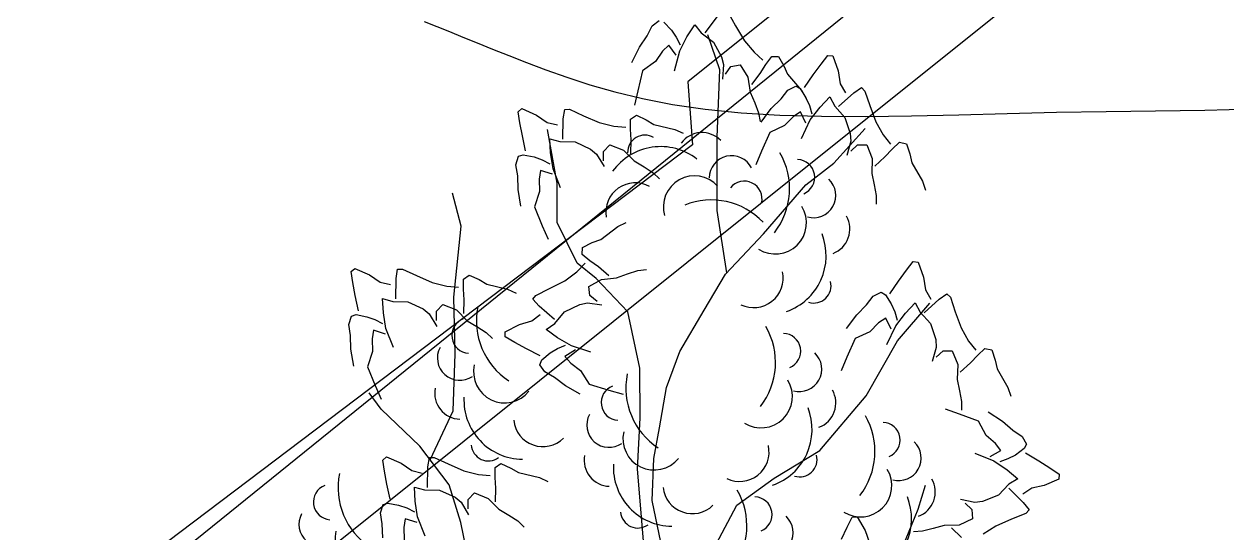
# Model space of a CAD drawing. Header units: millimetres. Extents: x 524954 to 526204, y 9523489 to 9524010.
# Drawn here: x 525939.81 to 525949.29, y 9523715.33 to 9523719.34 of the extents above; entities that cross this region are included whole.
import ezdxf

# ---------------------------------------------------------------- set-up
doc = ezdxf.new("R2010")
doc.units = ezdxf.units.MM
doc.linetypes.add('ACAD_ISO12W100', pattern=[21, 12, -3, 0, -3, 0, -3])
for name, color, linetype in [('Arbre', 34, 'ACAD_ISO12W100'), ('CN_01_00', 3, 'Continuous'), ('PLUME_1', 7, 'Continuous'), ('PLUME_3', 4, 'Continuous')]:
    doc.layers.add(name, color=color, linetype=linetype)

# ---------------------------------------------------------------- blocks, each defined once
blk = doc.blocks.new('v088')
at = {"color": 3, "linetype": 'Continuous'}
for p, q in [((-0.0239, 12.3184), (0.0161, 12.3965)), ((0.0161, 12.3965), (0.0546, 12.3999)), ((0.0546, 12.3999), (0.1184, 12.2906)), ((-0.0686, 12.2238), (-0.0239, 12.3184)), ((0.1184, 12.2906), (0.1522, 12.1952)), ((0.1746, 12.0155), (0.2717, 12.1435)), ((0.3557, 12.1751), (0.415, 12.0689)), ((-0.2828, 11.9912), (-0.2428, 12.0693)), ((-0.2428, 12.0693), (-0.1881, 12.111)), ((-0.1505, 12.0986), (-0.0915, 12.0354)), ((0.0317, 11.9844), (0.0922, 12.0781)), ((0.0922, 12.0781), (0.1437, 12.0135)), ((0.415, 12.0689), (0.4841, 11.9528)), ((-0.344, 11.9013), (-0.2828, 11.9912)), ((-0.0915, 12.0354), (-0.0536, 11.98)), ((-0.0536, 11.98), (-0.0225, 11.9193)), ((-0.0252, 11.8718), (0.0317, 11.9844)), ((0.1437, 12.0135), (0.2395, 11.9416)), ((0.4841, 11.9528), (0.5601, 11.8616)), ((-0.4033, 11.7804), (-0.344, 11.9013)), ((-0.1618, 11.8694), (-0.2169, 11.7884)), ((-0.1123, 11.9179), (-0.1618, 11.8694)), ((-0.0542, 11.8389), (-0.1123, 11.9179)), ((-0.066, 11.7153), (-0.0252, 11.8718)), ((0.2395, 11.9416), (0.3048, 11.8248)), ((0.5601, 11.8616), (0.6304, 11.8005)), ((-0.2169, 11.7884), (-0.3202, 11.714)), ((0.3048, 11.8248), (0.32, 11.7651)), ((0.32, 11.7651), (0.3106, 11.6498)), ((0.378, 11.7487), (0.4498, 11.7623)), ((0.4498, 11.7623), (0.5114, 11.6644)), ((0.6075, 11.6944), (0.6527, 11.7656)), ((0.6527, 11.7656), (0.6994, 11.8293)), ((0.6994, 11.8293), (0.7544, 11.828)), ((0.7544, 11.828), (0.796, 11.7537)), ((1.027, 11.683), (1.0886, 11.7676)), ((1.0886, 11.7676), (1.1424, 11.8368)), ((1.1424, 11.8368), (1.1809, 11.833)), ((1.1809, 11.833), (1.2232, 11.7138)), ((-0.3202, 11.714), (-0.3572, 11.5582)), ((0.3344, 11.6895), (0.378, 11.7487)), ((0.5114, 11.6644), (0.5299, 11.5465)), ((0.5418, 11.6075), (0.6075, 11.6944)), ((0.796, 11.7537), (0.824, 11.6885)), ((0.824, 11.6885), (0.9344, 11.5607)), ((0.9578, 11.583), (1.027, 11.683)), ((1.2232, 11.7138), (1.2386, 11.6137)), ((0.827, 11.5637), (0.8886, 11.5945)), ((0.8886, 11.5945), (0.9232, 11.5753)), ((0.9232, 11.5753), (0.9693, 11.5022)), ((1.2386, 11.6137), (1.2809, 11.5407)), ((1.3463, 11.5407), (1.4079, 11.583)), ((1.4079, 11.583), (1.4348, 11.556)), ((-0.3572, 11.5582), (-0.3824, 11.4437)), ((0.5299, 11.5465), (0.5653, 11.4632)), ((0.6962, 11.4176), (0.7732, 11.4945)), ((0.7732, 11.4945), (0.827, 11.5637)), ((0.9344, 11.5607), (0.97, 11.497)), ((0.9693, 11.5022), (0.9963, 11.4406)), ((1.0809, 11.4291), (1.1578, 11.5099)), ((1.1578, 11.5099), (1.1963, 11.4368)), ((1.2271, 11.433), (1.3463, 11.5407)), ((1.4348, 11.556), (1.4733, 11.4406)), ((-1.2987, 11.3921), (-1.2695, 11.4174)), ((-1.2853, 11.3054), (-1.2987, 11.3921)), ((-1.2695, 11.4174), (-1.1537, 11.3664)), ((-0.9434, 11.3371), (-0.9319, 11.4109)), ((-0.9319, 11.4109), (-0.8938, 11.412)), ((-0.8938, 11.412), (-0.7835, 11.3608)), ((0.5653, 11.4632), (0.5962, 11.3829)), ((0.5962, 11.3829), (0.6091, 11.3149)), ((0.6155, 11.3099), (0.6962, 11.4176)), ((0.927, 11.3906), (0.8693, 11.3522)), ((0.9693, 11.3022), (0.927, 11.3906)), ((0.9963, 11.4406), (1.0155, 11.3753)), ((1.004, 11.3291), (1.0809, 11.4291)), ((1.1963, 11.4368), (1.2771, 11.3483)), ((1.4733, 11.4406), (1.5194, 11.3137)), ((-1.266, 11.2026), (-1.2853, 11.3054)), ((-1.1537, 11.3664), (-1.0704, 11.3089)), ((-1.0704, 11.3089), (-0.9882, 11.2895)), ((-0.9469, 11.1764), (-0.9434, 11.3371)), ((-0.7835, 11.3608), (-0.6595, 11.3072)), ((-0.6595, 11.3072), (-0.5444, 11.2779)), ((-0.4131, 11.2545), (-0.4126, 11.3334)), ((-0.4126, 11.3334), (-0.3673, 11.3647)), ((-0.3673, 11.3647), (-0.2901, 11.3288)), ((-0.2901, 11.3288), (-0.2291, 11.2925)), ((-0.2291, 11.2925), (-0.0648, 11.2537)), ((0.8693, 11.3522), (0.8001, 11.2829)), ((0.9347, 11.1829), (1.004, 11.3291)), ((1.2771, 11.3483), (1.3194, 11.2214)), ((1.5194, 11.3137), (1.5771, 11.2099)), ((-1.2408, 11.0836), (-1.266, 11.2026)), ((-0.5444, 11.2779), (-0.4516, 11.2697)), ((-0.4079, 11.1703), (-0.4131, 11.2545)), ((-0.0648, 11.2537), (0.0014, 11.223)), ((0.6847, 11.2291), (0.6193, 11.0829)), ((0.8001, 11.2829), (0.6847, 11.2291)), ((1.3194, 11.2214), (1.3232, 11.1598)), ((1.5771, 11.2099), (1.6348, 11.1368)), ((-1.0503, 11.1789), (-0.9708, 11.1567)), ((-1.0444, 11.0675), (-1.0503, 11.1789)), ((-0.9708, 11.1567), (-0.851, 11.1547)), ((-0.851, 11.1547), (-0.7296, 11.0984)), ((-0.7296, 11.0984), (-0.6822, 11.0589)), ((-0.6257, 11.0796), (-0.5755, 11.1328)), ((-0.5755, 11.1328), (-0.4682, 11.0896)), ((-0.4102, 11.0614), (-0.4079, 11.1703)), ((1.3232, 11.1598), (1.2925, 11.0483)), ((1.3232, 11.0829), (1.3771, 11.1329)), ((1.3771, 11.1329), (1.4502, 11.1329)), ((1.4502, 11.1329), (1.4925, 11.0252)), ((1.5925, 11.0368), (1.6502, 11.0983)), ((1.6502, 11.0983), (1.7079, 11.1522)), ((1.7079, 11.1522), (1.7617, 11.1406)), ((1.7617, 11.1406), (1.7887, 11.0598)), ((-1.3166, 10.9752), (-1.2967, 11.0411)), ((-1.2967, 11.0411), (-1.2589, 11.0531)), ((-1.2589, 11.0531), (-1.1741, 11.0365)), ((-1.1741, 11.0365), (-1.1109, 11.0139)), ((-1.1109, 11.0139), (-1.0501, 10.983)), ((-1.0245, 10.9429), (-1.0444, 11.0675)), ((-0.6822, 11.0589), (-0.6222, 10.96)), ((-0.6263, 11.0061), (-0.6257, 11.0796)), ((-0.4682, 11.0896), (-0.3841, 11.005)), ((-0.3841, 11.005), (-0.3065, 10.9583)), ((0.6193, 11.0829), (0.5731, 10.9752)), ((1.4925, 11.0252), (1.4886, 10.906)), ((1.5117, 10.9637), (1.5925, 11.0368)), ((1.7887, 11.0598), (1.8041, 10.9906)), ((-1.3032, 10.8885), (-1.3166, 10.9752)), ((-1.122, 10.9292), (-1.1336, 10.8608)), ((-1.0286, 10.8992), (-1.122, 10.9292)), ((-0.9657, 10.7922), (-1.0245, 10.9429)), ((-0.3065, 10.9583), (-0.2344, 10.9114)), ((-0.2344, 10.9114), (-0.1841, 10.8638)), ((1.4886, 10.906), (1.5079, 10.8175)), ((1.8041, 10.9906), (1.8887, 10.8444)), ((-1.3, 10.7798), (-1.3032, 10.8885)), ((-1.1336, 10.8608), (-1.1308, 10.7629)), ((1.5079, 10.8175), (1.5233, 10.7329)), ((1.8887, 10.8444), (1.9118, 10.7752)), ((-1.2771, 10.6471), (-1.3, 10.7798)), ((-1.1308, 10.7629), (-1.1708, 10.642)), ((1.5233, 10.7329), (1.5233, 10.6636)), ((-1.1708, 10.642), (-1.1094, 10.4942)), ((-1.1094, 10.4942), (-1.0628, 10.3867)), ((-0.648, 10.3846), (-0.514, 10.4875)), ((-0.514, 10.4875), (-0.4484, 10.5194)), ((-0.7912, 10.3231), (-0.7146, 10.3603)), ((-0.7146, 10.3603), (-0.648, 10.3846)), ((-0.7957, 10.2682), (-0.7912, 10.3231)), ((-0.7348, 10.218), (-0.7957, 10.2682)), ((-2.6162, 10.1323), (-2.587, 10.1577)), ((-2.587, 10.1577), (-2.4712, 10.1066)), ((-2.2608, 10.0773), (-2.2494, 10.1511)), ((-2.2494, 10.1511), (-2.2113, 10.1522)), ((-2.2113, 10.1522), (-2.101, 10.101)), ((-0.8359, 10.1311), (-0.7709, 10.1978)), ((-0.6662, 10.1688), (-0.7348, 10.218)), ((-0.5833, 10.0982), (-0.6662, 10.1688)), ((-0.3559, 10.1397), (-0.2873, 10.1487)), ((1.7617, 10.1424), (1.8156, 10.2117)), ((1.8156, 10.2117), (1.8541, 10.2078)), ((1.8541, 10.2078), (1.8964, 10.0886)), ((-2.6028, 10.0456), (-2.6162, 10.1323)), ((-2.4712, 10.1066), (-2.3879, 10.0492)), ((-2.2643, 9.9167), (-2.2608, 10.0773)), ((-2.101, 10.101), (-1.977, 10.0475)), ((-1.7305, 9.9947), (-1.7301, 10.0737)), ((-1.7301, 10.0737), (-1.6848, 10.1049)), ((-1.6848, 10.1049), (-1.6075, 10.069)), ((-1.6075, 10.069), (-1.5466, 10.0327)), ((-1.0512, 9.9981), (-0.9313, 10.0604)), ((-0.9313, 10.0604), (-0.8359, 10.1311)), ((-0.7431, 10.0152), (-0.6418, 10.0712)), ((-0.6418, 10.0712), (-0.5231, 10.0829)), ((-0.5231, 10.0829), (-0.4378, 10.1134)), ((-0.4378, 10.1134), (-0.3559, 10.1397)), ((1.631, 9.9578), (1.7002, 10.0578)), ((1.7002, 10.0578), (1.7617, 10.1424)), ((1.8964, 10.0886), (1.9118, 9.9886)), ((-2.5835, 9.9428), (-2.6028, 10.0456)), ((-2.3879, 10.0492), (-2.3057, 10.0298)), ((-1.977, 10.0475), (-1.8618, 10.0181)), ((-1.8618, 10.0181), (-1.7691, 10.0099)), ((-1.7254, 9.9105), (-1.7305, 9.9947)), ((-1.5466, 10.0327), (-1.3822, 9.9939)), ((-1.3822, 9.9939), (-1.316, 9.9632)), ((-1.1606, 9.945), (-1.0512, 9.9981)), ((-0.7336, 9.9427), (-0.7431, 10.0152)), ((1.5002, 9.9386), (1.5617, 9.9693)), ((1.5617, 9.9693), (1.5963, 9.9501)), ((1.9118, 9.9886), (1.9541, 9.9155)), ((2.0195, 9.9155), (2.081, 9.9578)), ((2.081, 9.9578), (2.1079, 9.9309)), ((-2.5582, 9.8238), (-2.5835, 9.9428)), ((-2.3678, 9.9191), (-2.2883, 9.8969)), ((-2.3619, 9.8077), (-2.3678, 9.9191)), ((-2.2883, 9.8969), (-2.1685, 9.895)), ((-2.1685, 9.895), (-2.0471, 9.8386)), ((-1.9432, 9.8199), (-1.893, 9.873)), ((-1.893, 9.873), (-1.7856, 9.8299)), ((-1.7277, 9.8016), (-1.7254, 9.9105)), ((-1.1838, 9.9148), (-1.1606, 9.945)), ((-1.1339, 9.8592), (-1.1838, 9.9148)), ((-0.9342, 9.8156), (-0.8138, 9.874)), ((-0.8138, 9.874), (-0.7533, 9.8858)), ((-0.7533, 9.8858), (-0.6387, 9.8698)), ((-0.677, 9.8958), (-0.7336, 9.9427)), ((1.3694, 9.7924), (1.4463, 9.8693)), ((1.4463, 9.8693), (1.5002, 9.9386)), ((1.5963, 9.9501), (1.6425, 9.877)), ((1.6425, 9.877), (1.6694, 9.8155)), ((1.7541, 9.8039), (1.831, 9.8847)), ((1.831, 9.8847), (1.8695, 9.8116)), ((1.9002, 9.8078), (2.0195, 9.9155)), ((2.1079, 9.9309), (2.1464, 9.8155)), ((-2.634, 9.7155), (-2.6142, 9.7814)), ((-2.6142, 9.7814), (-2.5764, 9.7933)), ((-2.5764, 9.7933), (-2.4916, 9.7768)), ((-2.4916, 9.7768), (-2.4283, 9.7541)), ((-2.3419, 9.6831), (-2.3619, 9.8077)), ((-2.0471, 9.8386), (-1.9997, 9.7992)), ((-1.9997, 9.7992), (-1.9397, 9.7002)), ((-1.9438, 9.7464), (-1.9432, 9.8199)), ((-1.7856, 9.8299), (-1.7015, 9.7452)), ((-1.1923, 9.7429), (-1.1254, 9.7944)), ((-1.0116, 9.755), (-1.1339, 9.8592)), ((-1.0114, 9.724), (-0.9342, 9.8156)), ((1.2886, 9.6847), (1.3694, 9.7924)), ((1.6694, 9.8155), (1.6887, 9.7501)), ((1.6771, 9.7039), (1.7541, 9.8039)), ((1.8695, 9.8116), (1.9502, 9.7232)), ((2.1464, 9.8155), (2.1926, 9.6885)), ((-2.6206, 9.6288), (-2.634, 9.7155)), ((-2.4283, 9.7541), (-2.3676, 9.7232)), ((-2.2831, 9.5325), (-2.3419, 9.6831)), ((-1.7015, 9.7452), (-1.624, 9.6985)), ((-1.624, 9.6985), (-1.5519, 9.6516)), ((-1.4022, 9.6572), (-1.2895, 9.7147)), ((-1.2895, 9.7147), (-1.1923, 9.7429)), ((-1.0789, 9.6763), (-1.0114, 9.724)), ((-0.9888, 9.6106), (-1.0789, 9.6763)), ((1.5425, 9.727), (1.4733, 9.6578)), ((1.6002, 9.7655), (1.5425, 9.727)), ((1.6425, 9.677), (1.6002, 9.7655)), ((1.6079, 9.5578), (1.6771, 9.7039)), ((1.9502, 9.7232), (1.9925, 9.5962)), ((2.1926, 9.6885), (2.2503, 9.5847)), ((-2.6175, 9.52), (-2.6206, 9.6288)), ((-2.4395, 9.6694), (-2.4511, 9.6011)), ((-2.4511, 9.6011), (-2.4483, 9.5032)), ((-2.3461, 9.6395), (-2.4395, 9.6694)), ((-1.5519, 9.6516), (-1.5015, 9.6041)), ((-1.401, 9.6186), (-1.4022, 9.6572)), ((-1.3254, 9.5742), (-1.401, 9.6186)), ((-0.8796, 9.5473), (-0.9888, 9.6106)), ((1.3579, 9.6039), (1.2925, 9.4577)), ((1.4733, 9.6578), (1.3579, 9.6039)), ((1.9925, 9.5962), (1.9964, 9.5347)), ((2.2503, 9.5847), (2.308, 9.5116)), ((-2.5946, 9.3874), (-2.6175, 9.52)), ((-2.4483, 9.5032), (-2.4883, 9.3823)), ((-1.2335, 9.5242), (-1.3254, 9.5742)), ((-1.1253, 9.4685), (-1.2335, 9.5242)), ((-1.1132, 9.4352), (-1.0467, 9.4905)), ((-1.0467, 9.4905), (-0.9892, 9.5252)), ((-0.9892, 9.5252), (-0.9269, 9.5527)), ((-0.8484, 9.5165), (-0.9306, 9.463)), ((-0.7257, 9.4976), (-0.8796, 9.5473)), ((1.9964, 9.5347), (1.9656, 9.4231)), ((1.9964, 9.4577), (2.0502, 9.5077)), ((2.0502, 9.5077), (2.1233, 9.5077)), ((2.1233, 9.5077), (2.1656, 9.4)), ((2.3233, 9.4731), (2.381, 9.527)), ((2.381, 9.527), (2.4349, 9.5154)), ((2.4349, 9.5154), (2.4618, 9.4347)), ((-1.1278, 9.3984), (-1.1132, 9.4352)), ((-1.0892, 9.3413), (-1.1278, 9.3984)), ((-0.9306, 9.463), (-0.885, 9.4108)), ((-0.885, 9.4108), (-0.8073, 9.3511)), ((1.2925, 9.4577), (1.2463, 9.35)), ((2.1656, 9.4), (2.1618, 9.2808)), ((2.1849, 9.3385), (2.2657, 9.4116)), ((2.2657, 9.4116), (2.3233, 9.4731)), ((2.4618, 9.4347), (2.4772, 9.3654)), ((-2.4883, 9.3823), (-2.4269, 9.2344)), ((-1.0136, 9.2969), (-1.0892, 9.3413)), ((-0.9273, 9.2307), (-1.0136, 9.2969)), ((-0.8073, 9.3511), (-0.7389, 9.2437)), ((2.4772, 9.3654), (2.5618, 9.2193)), ((-2.4269, 9.2344), (-2.3802, 9.1269)), ((-0.81, 9.1646), (-0.9273, 9.2307)), ((-0.7389, 9.2437), (-0.5855, 9.1979)), ((2.1618, 9.2808), (2.181, 9.1923)), ((2.5618, 9.2193), (2.5849, 9.15)), ((-0.5855, 9.1979), (-0.4727, 9.1661)), ((2.181, 9.1923), (2.1964, 9.1077)), ((2.1964, 9.1077), (2.1964, 9.0385)), ((2.1801, 9.009), (2.0697, 9.0483)), ((2.4064, 9.0272), (2.519, 8.9533)), ((2.3301, 8.953), (2.1801, 9.009)), ((2.3912, 8.8412), (2.3301, 8.953)), ((2.519, 8.9533), (2.6006, 8.8814)), ((2.4646, 8.7765), (2.3912, 8.8412)), ((2.6006, 8.8814), (2.6731, 8.832)), ((2.6731, 8.832), (2.7077, 8.7725)), ((2.5067, 8.7213), (2.4646, 8.7765)), ((2.6907, 8.7368), (2.6207, 8.6861)), ((2.7077, 8.7725), (2.6907, 8.7368)), ((-2.3661, 8.6466), (-2.3369, 8.6719)), ((-2.3527, 8.5599), (-2.3661, 8.6466)), ((-2.3369, 8.6719), (-2.2212, 8.6209)), ((-2.0108, 8.5916), (-1.9993, 8.6654)), ((-1.9993, 8.6654), (-1.9613, 8.6665)), ((-1.9613, 8.6665), (-1.8509, 8.6153)), ((2.2998, 8.7005), (2.4501, 8.6406)), ((2.421, 8.6735), (2.5067, 8.7213)), ((2.4501, 8.6406), (2.5548, 8.5702)), ((2.5609, 8.6554), (2.4969, 8.632)), ((2.6207, 8.6861), (2.5609, 8.6554)), ((2.7005, 8.7027), (2.8047, 8.6399)), ((2.8047, 8.6399), (2.8931, 8.5838)), ((-2.3334, 8.4571), (-2.3527, 8.5599)), ((-2.2212, 8.6209), (-2.1379, 8.5634)), ((-2.1379, 8.5634), (-2.0557, 8.544)), ((-2.0143, 8.4309), (-2.0108, 8.5916)), ((-1.8509, 8.6153), (-1.7269, 8.5617)), ((-1.7269, 8.5617), (-1.6118, 8.5324)), ((-1.4805, 8.509), (-1.4801, 8.5879)), ((-1.4801, 8.5879), (-1.4347, 8.6192)), ((-1.4347, 8.6192), (-1.3575, 8.5833)), ((-1.3575, 8.5833), (-1.2966, 8.547)), ((-1.2966, 8.547), (-1.1322, 8.5082)), ((2.5548, 8.5702), (2.6402, 8.4985)), ((2.8931, 8.5838), (2.9656, 8.5345)), ((-2.3082, 8.3381), (-2.3334, 8.4571)), ((-1.6118, 8.5324), (-1.519, 8.5242)), ((-1.4754, 8.4248), (-1.4805, 8.509)), ((-1.1322, 8.5082), (-1.066, 8.4775)), ((2.5697, 8.4555), (2.4865, 8.3693)), ((2.6402, 8.4985), (2.5697, 8.4555)), ((2.8478, 8.4461), (2.749, 8.4244)), ((2.9641, 8.4958), (2.8478, 8.4461)), ((2.9656, 8.5345), (2.9641, 8.4958)), ((-2.1178, 8.4334), (-2.0382, 8.4112)), ((-2.1118, 8.322), (-2.1178, 8.4334)), ((-2.0382, 8.4112), (-1.9184, 8.4092)), ((-1.9184, 8.4092), (-1.7971, 8.3529)), ((-1.7971, 8.3529), (-1.7497, 8.3134)), ((-1.6931, 8.3341), (-1.643, 8.3873)), ((-1.643, 8.3873), (-1.5356, 8.3441)), ((-1.4776, 8.3159), (-1.4754, 8.4248)), ((2.4865, 8.3693), (2.3625, 8.3191)), ((2.5678, 8.4245), (2.6828, 8.3123)), ((2.749, 8.4244), (2.6787, 8.3776)), ((-2.384, 8.2298), (-2.3641, 8.2956)), ((-2.3641, 8.2956), (-2.3264, 8.3076)), ((-2.3264, 8.3076), (-2.2415, 8.291)), ((-2.2415, 8.291), (-2.1783, 8.2684)), ((-2.1783, 8.2684), (-2.1175, 8.2375)), ((-2.0919, 8.1974), (-2.1118, 8.322)), ((-1.7497, 8.3134), (-1.6897, 8.2145)), ((-1.6937, 8.2606), (-1.6931, 8.3341)), ((-1.5356, 8.3441), (-1.4515, 8.2595)), ((-1.4515, 8.2595), (-1.374, 8.2128)), ((2.3013, 8.3113), (2.188, 8.335)), ((2.2245, 8.3065), (2.2778, 8.2559)), ((2.2778, 8.2559), (2.2824, 8.183)), ((2.3625, 8.3191), (2.3013, 8.3113)), ((2.6828, 8.3123), (2.7289, 8.2536)), ((2.7289, 8.2536), (2.7037, 8.225)), ((-2.3706, 8.1431), (-2.384, 8.2298)), ((-2.1895, 8.1837), (-2.2011, 8.1153)), ((-2.0961, 8.1537), (-2.1895, 8.1837)), ((-2.0331, 8.0467), (-2.0919, 8.1974)), ((-1.374, 8.2128), (-1.3019, 8.1659)), ((-1.3019, 8.1659), (-1.2515, 8.1184)), ((2.2824, 8.183), (2.1776, 8.1339)), ((2.591, 8.1793), (2.4672, 8.1253)), ((2.7037, 8.225), (2.591, 8.1793)), ((-2.3674, 8.0343), (-2.3706, 8.1431)), ((-2.2011, 8.1153), (-2.1982, 8.0174)), ((1.8878, 8.0848), (1.8187, 8.0804)), ((1.9713, 8.1055), (1.8878, 8.0848)), ((2.0584, 8.1303), (1.9713, 8.1055)), ((2.1776, 8.1339), (2.0584, 8.1303)), ((2.1174, 8.1109), (2.1954, 8.0349)), ((2.4672, 8.1253), (2.3672, 8.0611))]:
    blk.add_line(p, q, dxfattribs=at)
at = {"linetype": 'Continuous'}
for p, q in [((0.2897, 11.7219), (0.1969, 11.9998)), ((0.2697, 11.1929), (0.2897, 11.7219)), ((-0.9914, 10.8307), (-1.0686, 11.252)), ((0.2693, 10.6145), (0.2697, 11.1929)), ((1.1882, 10.9882), (1.4374, 11.2608)), ((0.9679, 10.8157), (1.1882, 10.9882)), ((-0.9911, 10.5198), (-0.9914, 10.8307)), ((0.6339, 10.4293), (0.9679, 10.8157)), ((-1.7492, 10.4915), (-1.8168, 10.7513)), ((0.3448, 10.1217), (0.2693, 10.6145)), ((-1.8059, 9.9306), (-1.7492, 10.4915)), ((-0.8352, 10.1996), (-0.9911, 10.5198)), ((0.3358, 10.1122), (0.6339, 10.4293)), ((-0.6834, 10.0784), (-0.8352, 10.1996)), ((-0.4354, 9.8162), (-0.6834, 10.0784)), ((0.1676, 9.8288), (0.3358, 10.1122)), ((-1.7966, 9.483), (-1.8059, 9.9306)), ((1.6901, 9.587), (1.945, 9.8846)), ((-0.339, 9.3704), (-0.4354, 9.8162)), ((-0.0246, 9.5014), (0.1676, 9.8288)), ((1.4442, 9.1527), (1.6901, 9.587)), ((-0.1306, 9.2193), (-0.0246, 9.5014)), ((-1.8121, 9.0349), (-1.7966, 9.483)), ((-0.337, 8.9787), (-0.339, 9.3704)), ((-0.1861, 8.901), (-0.1306, 9.2193)), ((-2.3783, 9.048), (-2.4742, 9.1766)), ((1.08, 8.7222), (1.4442, 9.1527)), ((-2.0737, 8.7558), (-2.3783, 9.048)), ((-1.992, 8.6473), (-1.8121, 9.0349)), ((-0.3597, 8.574), (-0.337, 8.9787)), ((-0.2308, 8.6575), (-0.1861, 8.901)), ((-1.8434, 8.4497), (-2.0737, 8.7558)), ((-0.2426, 8.3277), (-0.2308, 8.6575)), ((0.7177, 8.5032), (1.08, 8.7222)), ((-0.3105, 8.0091), (-0.3597, 8.574)), ((-1.7501, 8.1531), (-1.8434, 8.4497)), ((0.4236, 8.2918), (0.7177, 8.5032)), ((1.8546, 8.2596), (1.9129, 8.4473)), ((-0.1735, 7.9995), (-0.2426, 8.3277)), ((0.2621, 7.9837), (0.4236, 8.2918)), ((1.7363, 7.971), (1.8546, 8.2596)), ((-1.6531, 7.6763), (-1.7501, 8.1531))]:
    blk.add_line(p, q, dxfattribs=at)
at = {"color": 3, "linetype": 'Continuous'}
for centre, major_axis, start_param, end_param in [((-0.3005, 11.0717), (0.0964, 0.0964), 0.254619, 2.377018), ((0.1501, 11.0237), (0.1445, 0.1445), 6.263619, 7.998733), ((-0.1756, 10.6509), (0.3298, 0.3298), 0.12682, 1.733702), ((0.3829, 10.8698), (-0.1246, 0.1246), 4.396235, 7.060094), ((0.2754, 10.7857), (0.3995, 0.3995), 4.836335, 6.022049), ((0.8987, 10.8757), (0.099, 0.099), 4.31771, 7.031286), ((0.0911, 10.6412), (0.1741, 0.1741), 6.236163, 8.918901), ((-0.3757, 10.5998), (0.1641, 0.1641), 0.282297, 2.520721), ((0.4834, 10.7051), (-0.099, 0.099), 3.680741, 6.394318), ((1.0287, 10.7332), (-0.1246, 0.1246), 2.081137, 4.744996), ((0.2226, 10.1318), (-0.3995, 0.3995), 4.689978, 5.875693), ((0.7276, 10.5169), (-0.1741, 0.1741), 1.793126, 4.475865), ((1.1114, 10.4666), (-0.1445, 0.1445), 2.713295, 4.448408), ((0.6623, 10.2582), (-0.3298, 0.3298), 2.69514, 4.302022), ((0.5573, 10.0804), (0.1641, 0.1641), 3.478918, 5.717341), ((1.0314, 10.0206), (0.0964, 0.0964), 3.62262, 5.745019), ((-1.0632, 9.7428), (0.3995, 0.3995), 2.158504, 3.344219), ((-1.6825, 9.6282), (-0.099, 0.099), -0.421529, 2.292047), ((0.1648, 9.4153), (0.3995, 0.3995), 4.836335, 6.022049), ((0.7881, 9.5054), (-0.099, 0.099), 2.746913, 5.46049), ((-1.7599, 9.4514), (-0.1246, 0.1246), 0.293965, 2.957824), ((0.9181, 9.3628), (0.1246, 0.1246), 3.651933, 6.315792), ((-1.4053, 9.3432), (0.1741, 0.1741), 2.133893, 4.816631), ((0.1148, 9.2139), (-0.3995, 0.3995), 0.587708, 1.773422), ((-1.7527, 9.1724), (-0.1445, 0.1445), 0.590553, 2.325666), ((-0.5045, 9.0993), (0.099, 0.099), 1.149268, 3.862844), ((0.617, 9.1466), (-0.1741, 0.1741), 1.793126, 4.475865), ((-1.2605, 9.1191), (0.3298, 0.3298), 2.307735, 3.914618), ((1.0008, 9.0963), (-0.1445, 0.1445), 2.713295, 4.448408), ((0.5518, 8.8878), (-0.3298, 0.3298), 2.69514, 4.302022), ((-1.1039, 8.9843), (0.1641, 0.1641), 2.463212, 4.701636), ((-0.5819, 8.9225), (0.1246, 0.1246), 1.864761, 4.52862), ((0.9486, 8.7133), (-0.3995, 0.3995), 3.265538, 4.451253), ((1.5719, 8.8034), (0.099, 0.099), 4.31771, 7.031286), ((-0.2273, 8.8143), (0.1741, 0.1741), 2.133893, 4.816631), ((-1.5338, 8.7756), (0.0964, 0.0964), 2.435534, 4.557933), ((0.4467, 8.71), (-0.1641, 0.1641), 1.908121, 4.146545), ((1.7019, 8.6608), (0.1246, 0.1246), 3.651933, 6.315792), ((-0.5746, 8.6435), (0.1445, 0.1445), 2.161349, 3.896462), ((0.9208, 8.6502), (0.0964, 0.0964), 3.62262, 5.745019), ((-2.1547, 8.4302), (0.3995, 0.3995), 2.158504, 3.344219), ((-0.0825, 8.5902), (0.3298, 0.3298), 2.307735, 3.914618), ((1.4008, 8.4446), (0.1741, 0.1741), 3.363922, 6.046661), ((-2.774, 8.3155), (-0.099, 0.099), -0.421529, 2.292047), ((1.7845, 8.3943), (-0.1445, 0.1445), 2.713295, 4.448408), ((0.0741, 8.4554), (0.1641, 0.1641), 2.463212, 4.701636), ((-0.0612, 8.1267), (-0.3995, 0.3995), 3.265538, 4.451253), ((0.5622, 8.2168), (0.099, 0.099), 4.31771, 7.031286), ((1.3355, 8.1858), (-0.3298, 0.3298), 2.69514, 4.302022), ((-2.8514, 8.1388), (-0.1246, 0.1246), 0.293965, 2.957824), ((-0.3558, 8.2467), (0.0964, 0.0964), 2.435534, 4.557933), ((0.6922, 8.0742), (-0.1246, 0.1246), 2.081137, 4.744996), ((-2.4968, 8.0306), (0.1741, 0.1741), 2.133893, 4.816631)]:
    blk.add_ellipse(centre, major_axis=major_axis, ratio=1, start_param=start_param, end_param=end_param, dxfattribs=at)

msp = doc.modelspace()

# ---------------------------------------------------------------- linework, layer by layer
at = {"layer": 'CN_01_00', "elevation": 287, "flags": 128}
msp.add_lwpolyline([(525942.9602, 9523719.3638), (525943.0583, 9523719.3246), (525943.1596, 9523719.2834), (525943.2655, 9523719.24), (525943.3776, 9523719.1941), (525943.4973, 9523719.1456), (525943.6263, 9523719.0943), (525943.766, 9523719.0398), (525943.9179, 9523718.9823), (525944.0837, 9523718.9233), (525944.2649, 9523718.8647), (525944.4631, 9523718.8084), (525944.6798, 9523718.7561), (525944.9168, 9523718.7098), (525945.1756, 9523718.6713), (525945.4577, 9523718.6425), (525945.7641, 9523718.6245), (525946.0921, 9523718.6161), (525946.4387, 9523718.6152), (525946.8005, 9523718.6199), (525947.1743, 9523718.6281), (525947.5569, 9523718.6378), (525947.945, 9523718.6471), (525948.3354, 9523718.654), (525948.7253, 9523718.6578), (525949.113, 9523718.663), (525949.4974, 9523718.6756)], dxfattribs=at)
at = {"layer": 'PLUME_1'}
msp.add_lwpolyline([(525458.4726, 9523640.2581), (525480.3887, 9523635.3405), (525499.5931, 9523633.233), (525627.7485, 9523622.0329), (525657.4251, 9523620.6897), (525687.4547, 9523621.3777), (525717.3751, 9523623.5616), (525747.1135, 9523628.239), (525776.244, 9523634.3759), (525805.1925, 9523643.0063), (525833.5332, 9523653.0962), (525860.7309, 9523665.108), (525887.2843, 9523679.0782), (525913.1935, 9523695.0066), (525937.4975, 9523712.3218), (525960.6949, 9523731.0603), (525982.7493, 9523751.7207), (526003.235, 9523773.2692), (526022.079, 9523796.7032), (526039.8529, 9523821.0618), (526045.291, 9523828.9786), (526068.1754, 9523865.7422)], dxfattribs=at)
at = {"layer": 'PLUME_3'}
for points in [[(525960.1598, 9523731.5226), (525952.6178, 9523724.9561), (525945.0394, 9523718.8883), (525945.0758, 9523718.3896), (525936.9988, 9523712.2855), (525928.8853, 9523706.6799), (525920.8083, 9523700.5757), (525920.8083, 9523700.5757), (525912.6948, 9523694.9702), (525904.0463, 9523689.827), (525895.8965, 9523684.7201), (525895.3978, 9523684.6837), (525886.7493, 9523679.5404), (525878.0643, 9523674.8959)], [(525878.6358, 9523673.9349), (525887.3207, 9523678.5795), (525887.8194, 9523678.6159), (525895.9693, 9523683.7228), (525904.6178, 9523688.866), (525913.2299, 9523694.5079), (525913.2299, 9523694.5079), (525921.3434, 9523700.1135), (525929.4568, 9523705.719), (525937.5339, 9523711.8232), (525938.0325, 9523711.8596), (525945.6109, 9523717.9274), (525953.1893, 9523723.9952), (525960.7313, 9523730.5616)]]:
    msp.add_lwpolyline(points, dxfattribs=at)

# ---------------------------------------------------------------- block references
at = {"layer": 'Arbre'}
for p in [(525945, 9523707.259), (525946.319, 9523703.058)]:
    msp.add_blockref('v088', p, dxfattribs=at)

doc.saveas('drawing.dxf')
